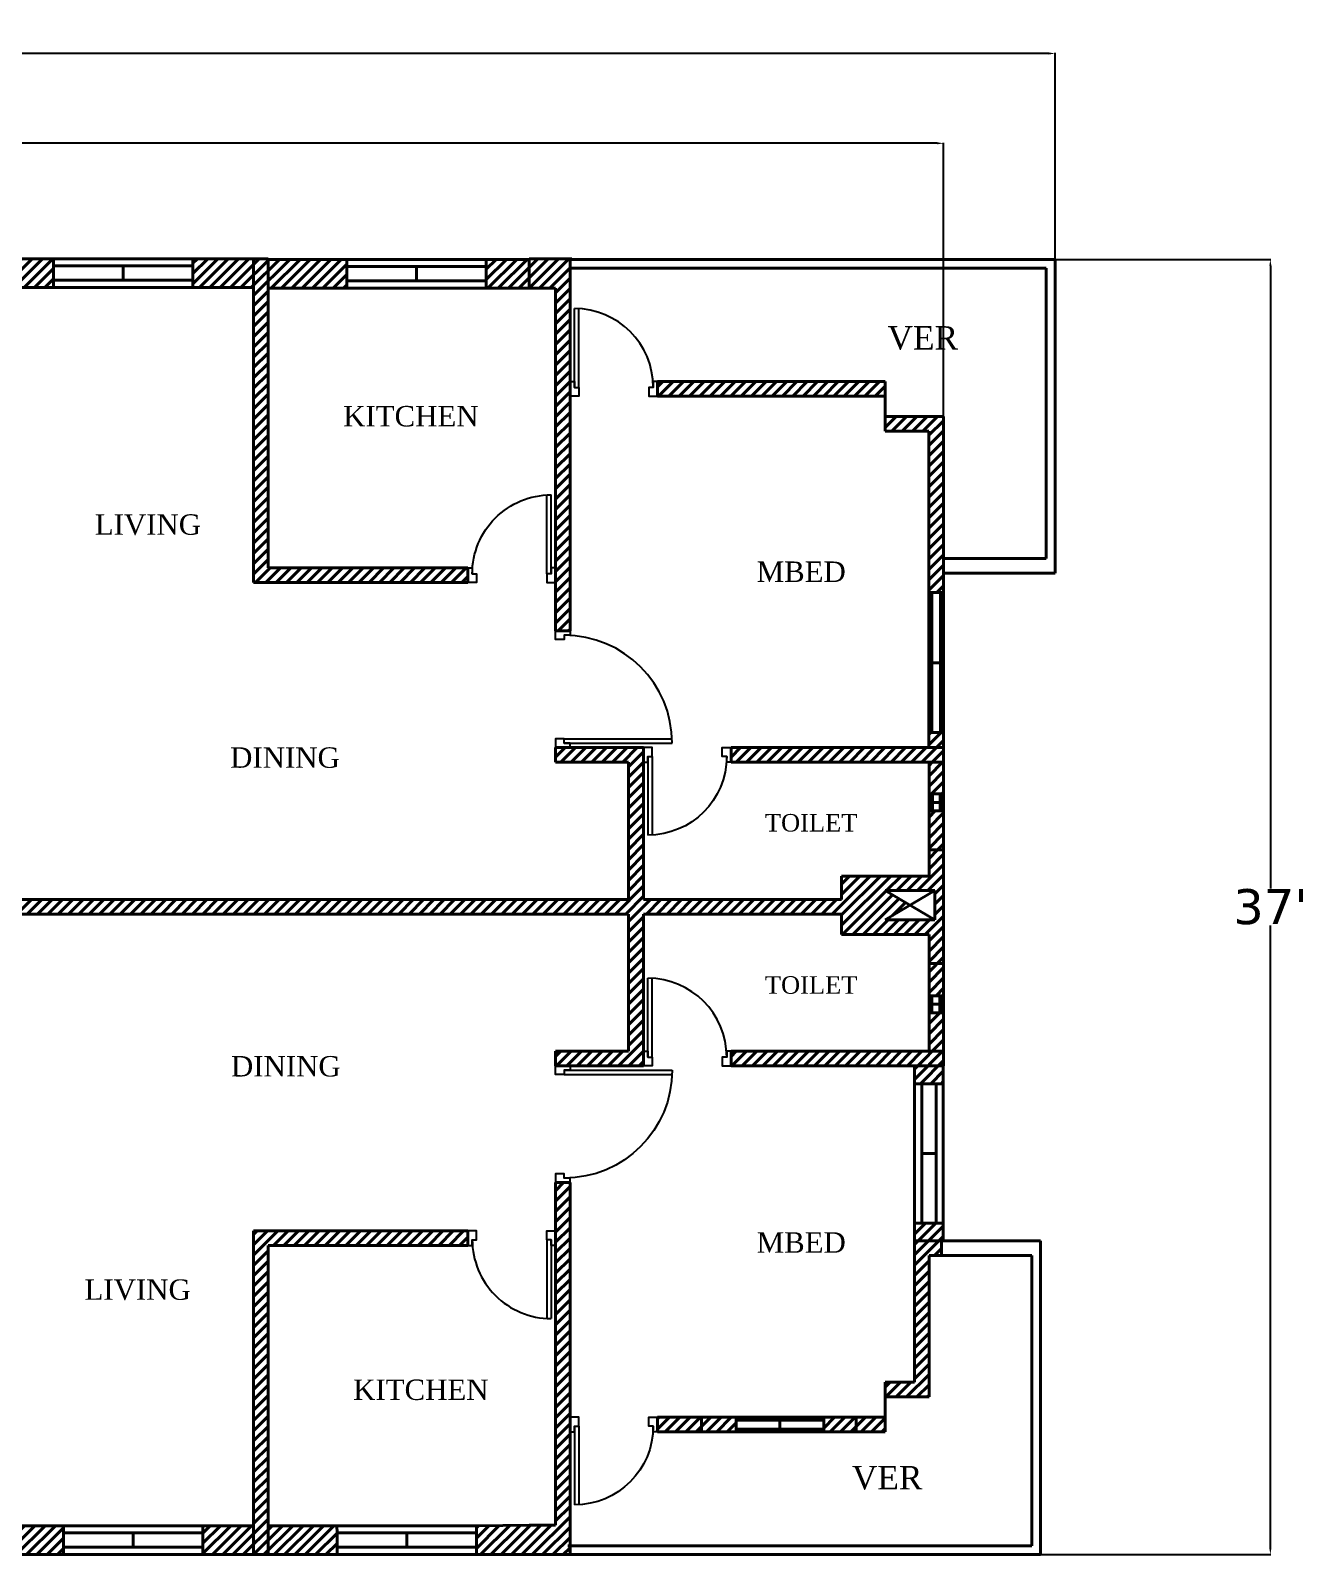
# Model space of a CAD drawing. Header units: inches. Extents: x 95 to 71413, y -8 to 51098.
# Drawn here: x 2095 to 2531, y 492 to 1014 of the extents above; entities that cross this region are included whole.
import ezdxf
from ezdxf.enums import TextEntityAlignment as Align

# ---------------------------------------------------------------- set-up
doc = ezdxf.new("R2010")
doc.units = ezdxf.units.IN
doc.header["$MEASUREMENT"] = 0
for name, color, linetype, lineweight in [('dim', 4, 'Continuous', 18), ('Hatch', 202, 'Continuous', 40), ('Text', 7, 'Continuous', 15), ('wall', 7, 'Continuous', 40), ('Window', 7, 'Continuous', 40)]:
    doc.layers.add(name, color=color, linetype=linetype, lineweight=lineweight)
doc.layers.add('door', color=114, linetype='Continuous')
doc.styles.add('SH-T2', font='times.ttf')
doc.styles.get("Standard").update_dxf_attribs({"font": 'verdana.ttf', "height": 12})
doc.dimstyles.get("Standard").update_dxf_attribs({"dimtxt": 0.18, "dimasz": 2.18, "dimexe": 0.18, "dimexo": 0.0625, "dimgap": 0.09, "dimtad": 0, "dimtih": 1, "dimtoh": 1, "dimdec": 0, "dimzin": 0, "dimdsep": 46, "dimlunit": 4, "dimtxsty": 'Standard', "dimcen": 0.09, "dimadec": 0, "dimazin": 0, "dimtfac": 1, "dimtdec": 0, "dimtofl": 0, "dimtmove": 0, "dimatfit": 3, "dimfxl": 0.18, "dimtolj": 1, "dimtzin": 0, "dimarcsym": 0})

# ---------------------------------------------------------------- blocks, each defined once
blk = doc.blocks.new('DOOR-40')
at = {"layer": 'door', "linetype": 'ByBlock'}
for p, q in [((-3, 38.5), (-40, 38.5)), ((-3, 37), (-39.97, 37))]:
    blk.add_line(p, q, dxfattribs=at)
for points in [[(0, 40), (-5, 40), (-5, 38.5), (-3, 38.5), (-3, 37), (0, 37)], [(0, 0), (-5, 0), (-5, 1.5), (-3, 1.5), (-3, 3), (0, 3)]]:
    blk.add_lwpolyline(points, close=True, dxfattribs=at)
blk.add_arc((-3, 38.5), 37, 180, 270, dxfattribs=at)
blk = doc.blocks.new('DOOR-30')
at = {"layer": 'door', "linetype": 'ByBlock'}
for p, q in [((3, 28.5), (30, 28.5)), ((3, 27), (29.96, 27))]:
    blk.add_line(p, q, dxfattribs=at)
for points in [[(0, 30), (5, 30), (5, 28.5), (3, 28.5), (3, 27), (0, 27)], [(0, 0), (5, 0), (5, 1.5), (3, 1.5), (3, 3), (0, 3)]]:
    blk.add_lwpolyline(points, close=True, dxfattribs=at)
blk.add_arc((3, 28.5), 27, 270, 0, dxfattribs=at)
blk = doc.blocks.new('*D84')
at = {"layer": 'Defpoints', "color": 0, "transparency": 16777216}
for p in [(1328.78, 1005.96), (2445.72, 935.4), (1328.78, 901.75)]:
    blk.add_point(p, dxfattribs=at)
at = {"layer": 'dim', "color": 0, "lineweight": -2, "transparency": 16777216}
for p, q in [((1328.78, 901.81), (1328.78, 1006.14)), ((1330.96, 1005.96), (1862.8, 1005.96)), ((2443.54, 1005.96), (1911.69, 1005.96)), ((2445.72, 935.46), (2445.72, 1006.14))]:
    blk.add_line(p, q, dxfattribs=at)
at = {"layer": 'dim', "color": 0, "transparency": 16777216}
for points in [[(1330.96, 1006.33), (1330.96, 1005.6), (1328.78, 1005.96)], [(2443.54, 1006.33), (2443.54, 1005.6), (2445.72, 1005.96)]]:
    blk.add_solid(points, dxfattribs=at)
at = {"layer": 'dim', "color": 0, "transparency": 16777216, "insert": (1887.25, 1005.96), "char_height": 12, "attachment_point": 5}
blk.add_mtext('\\A1;93\'-1"', dxfattribs=at)
blk = doc.blocks.new('*D85')
at = {"layer": 'Defpoints', "color": 0, "transparency": 16777216}
for p in [(2445.72, 935.4), (2440.78, 491.75), (2519.49, 491.75)]:
    blk.add_point(p, dxfattribs=at)
at = {"layer": 'dim', "color": 0, "lineweight": -2, "transparency": 16777216}
for p, q in [((2445.78, 935.4), (2519.67, 935.4)), ((2519.49, 933.22), (2519.49, 719.92)), ((2519.49, 493.93), (2519.49, 707.24)), ((2440.84, 491.75), (2519.67, 491.75))]:
    blk.add_line(p, q, dxfattribs=at)
at = {"layer": 'dim', "color": 0, "transparency": 16777216}
for points in [[(2519.13, 933.22), (2519.86, 933.22), (2519.49, 935.4)], [(2519.13, 493.93), (2519.86, 493.93), (2519.49, 491.75)]]:
    blk.add_solid(points, dxfattribs=at)
at = {"layer": 'dim', "color": 0, "transparency": 16777216, "insert": (2519.49, 713.58), "char_height": 12, "attachment_point": 5}
blk.add_mtext("\\A1;37'", dxfattribs=at)
blk = doc.blocks.new('*D87')
at = {"layer": 'Defpoints', "color": 0, "transparency": 16777216}
for p in [(2407.52, 975.19), (1364.78, 914.97), (2407.52, 881.59)]:
    blk.add_point(p, dxfattribs=at)
at = {"layer": 'dim', "color": 0, "lineweight": -2, "transparency": 16777216}
for p, q in [((1364.78, 915.04), (1364.78, 975.37)), ((1366.96, 975.19), (1856.49, 975.19)), ((2405.34, 975.19), (1915.81, 975.19)), ((2407.52, 881.65), (2407.52, 975.37))]:
    blk.add_line(p, q, dxfattribs=at)
at = {"layer": 'dim', "color": 0, "transparency": 16777216}
for points in [[(1366.96, 975.55), (1366.96, 974.82), (1364.78, 975.19)], [(2405.34, 975.55), (2405.34, 974.82), (2407.52, 975.19)]]:
    blk.add_solid(points, dxfattribs=at)
at = {"layer": 'dim', "color": 0, "transparency": 16777216, "insert": (1886.15, 975.19), "char_height": 12, "attachment_point": 5}
blk.add_mtext('\\A1;86\'-11"', dxfattribs=at)

msp = doc.modelspace()

# ---------------------------------------------------------------- hatches: boundary and pattern name
at = {"layer": 'Hatch'}
h = msp.add_hatch(dxfattribs=at)
h.set_pattern_fill('LINE', color=256, scale=20, angle=45, style=0)
h.paths.add_polyline_path([(2102.56, 935.64), (2086.78, 935.59), (2086.78, 925.79), (2102.57, 925.79), (2102.57, 928.26)])
h = msp.add_hatch(dxfattribs=at)
h.set_pattern_fill('LINE', color=256, scale=20, angle=45, style=0)
h.paths.add_polyline_path([(2176.13, 935.59), (2171.13, 935.59), (2171.13, 888.53), (2171.13, 873.53), (2171.13, 824.75), (2244.54, 824.75), (2244.54, 829.75), (2176.13, 829.75), (2176.13, 873.53), (2176.13, 888.53)])
h.paths.add_polyline_path([(2203.05, 933), (2203.04, 935.44), (2176.13, 935.44), (2176.13, 925.59), (2203.06, 925.59), (2203.05, 928.07)], flags=17)
h.paths.add_polyline_path([(2171.13, 935.59), (2150.33, 935.64), (2150.33, 925.79), (2171.13, 925.79)])
h.paths.add_polyline_path([(2265.54, 935.44), (2250.81, 935.44), (2250.81, 925.59), (2265.54, 925.59)])
h.paths.add_polyline_path([(2279.54, 935.59), (2265.54, 935.59), (2265.54, 925.59), (2274.54, 925.59), (2274.54, 808.17), (2279.54, 808.17)])
h.paths.add_polyline_path([(2377.54, 893.59), (2324.54, 893.59), (2324.54, 888.59), (2377.54, 888.59)])
h.paths.add_polyline_path([(2324.54, 893.59), (2309.54, 893.59), (2309.54, 888.59), (2324.54, 888.59)])
h.paths.add_polyline_path([(2387.54, 893.59), (2377.54, 893.59), (2377.54, 888.59), (2387.54, 888.59)])
h.paths.add_polyline_path([(2407.52, 881.59), (2402.54, 881.59), (2387.54, 881.59), (2387.54, 876.59), (2397.54, 876.59), (2402.52, 876.59), (2402.52, 821.31), (2407.27, 821.31), (2407.52, 821.31)])
h.paths.add_polyline_path([(2407.52, 773.3), (2406.56, 773.3), (2402.52, 773.3), (2402.52, 768.17), (2407.54, 768.17)])
h.paths.add_polyline_path([(2407.54, 768.17), (2334.71, 768.17), (2334.71, 763.17), (2407.54, 763.17)])
h = msp.add_hatch(dxfattribs=at)
h.set_pattern_fill('LINE', color=256, scale=20, angle=45, style=0)
h.paths.add_polyline_path([(2324.54, 538.75), (2309.54, 538.75), (2309.54, 533.75), (2324.54, 533.75)])
h.paths.add_polyline_path([(2336.47, 538.75), (2324.54, 538.75), (2324.54, 533.75), (2336.47, 533.75), (2336.47, 534.75)])
h.paths.add_polyline_path([(2377.54, 538.75), (2366.47, 538.75), (2366.47, 533.75), (2377.54, 533.75)])
h.paths.add_polyline_path([(2387.54, 538.75), (2377.54, 538.75), (2377.54, 533.75), (2387.54, 533.75)])
h.paths.add_polyline_path([(2402.54, 594.17), (2406.78, 594.17), (2406.78, 599.17), (2397.54, 599.17), (2397.54, 550.75), (2387.54, 550.75), (2387.54, 545.75), (2402.54, 545.75)])
h.paths.add_polyline_path([(2407.39, 605.26), (2397.54, 605.26), (2397.54, 599.17), (2407.39, 599.17)])
h.paths.add_polyline_path([(2407.39, 659.17), (2397.54, 659.17), (2397.54, 653.02), (2400.02, 653.02), (2407.39, 653.03)])
h.paths.add_polyline_path([(2407.54, 664.17), (2334.71, 664.17), (2334.71, 659.17), (2407.54, 659.17)])
h.paths.add_polyline_path([(2407.54, 694.17), (2402.54, 694.17), (2402.54, 683.16), (2403.54, 683.16), (2407.26, 683.16), (2407.26, 682.94), (2407.26, 677.36), (2402.54, 677.36), (2402.54, 664.17), (2407.54, 664.17)], flags=17)
h.paths.add_polyline_path([(2304.71, 664.17), (2304.71, 711.17), (2372.54, 711.17), (2372.54, 709.17), (2372.54, 704.17), (2402.54, 704.17), (2402.54, 694.17), (2407.54, 694.17), (2407.54, 733.17), (2402.54, 733.17), (2402.54, 724.17), (2372.54, 724.17), (2372.54, 719.17), (2372.54, 716.17), (2304.71, 716.17), (2304.71, 768.17), (2274.54, 768.17), (2274.54, 763.17), (2299.54, 763.17), (2299.54, 716.17), (2181.13, 716.17), (2166.13, 716.17), (2004.78, 716.17), (2004.78, 711.17), (2009.78, 711.17), (2166.13, 711.17), (2181.13, 711.17), (2299.54, 711.17), (2299.54, 664.17), (2274.54, 664.17), (2274.54, 659.17), (2304.71, 659.17)])
h.paths.add_polyline_path([(2387.54, 709.17), (2396.04, 714.17), (2387.54, 719.17), (2404.54, 719.17), (2404.54, 709.17)], flags=16)
h.paths.add_polyline_path([(2279.54, 619.17), (2274.54, 619.17), (2274.54, 501.75), (2265.54, 501.75), (2247.46, 501.6), (2247.46, 491.75), (2265.54, 491.75), (2279.54, 491.75)])
h.paths.add_polyline_path([(2244.54, 602.59), (2171.13, 602.59), (2171.13, 553.81), (2171.13, 538.81), (2171.13, 491.75), (2176.13, 491.75), (2176.13, 538.81), (2176.13, 553.81), (2176.13, 597.59), (2244.54, 597.59)])
h.paths.add_polyline_path([(2199.7, 499.16), (2199.69, 501.6), (2176.13, 501.6), (2176.13, 491.75), (2199.71, 491.75), (2199.71, 494.23)], flags=17)
h.paths.add_polyline_path([(2171.13, 501.6), (2153.75, 501.6), (2153.75, 491.75), (2171.13, 491.75)])
h.paths.add_polyline_path([(2105.99, 501.6), (2086.78, 501.6), (2086.78, 491.75), (2106, 491.75), (2106, 494.23)])
h.paths.add_polyline_path([(2086.78, 518.75), (2081.78, 518.75), (2070.78, 518.75), (2070.78, 496.75), (2011.78, 496.75), (2011.78, 491.75), (2086.78, 491.75)])
h.paths.add_polyline_path([(2073.78, 496.75), (2073.78, 515.75), (2081.78, 515.75), (2081.78, 496.75)], flags=16)
h.paths.add_polyline_path([(2016.78, 516.75), (2011.78, 516.75), (2011.78, 511.81), (2012.78, 511.81), (2016.5, 511.81), (2016.5, 511.6), (2016.5, 506.01), (2011.78, 506.01), (2011.78, 496.75), (2016.78, 496.75)], flags=17)
h.paths.add_polyline_path([(2016.78, 548.75), (2086.78, 548.75), (2086.78, 553.75), (2059.78, 553.75), (2059.78, 619.17), (2054.78, 619.17), (2054.78, 553.75), (2011.78, 553.75), (2011.78, 521.75), (2006.78, 521.75), (2006.78, 516.75), (2016.78, 516.75)])
h = msp.add_hatch(dxfattribs=at)
h.set_pattern_fill('LINE', color=256, scale=20, angle=45, style=0)
h.paths.add_polyline_path([(2407.54, 763.17), (2402.54, 763.17), (2402.54, 733.17), (2407.54, 733.17)])
h.paths.add_polyline_path([(2402.68, 746.51), (2402.68, 752.31), (2403.68, 752.31), (2407.4, 752.31), (2407.4, 752.1), (2407.4, 746.51)], flags=16)

# ---------------------------------------------------------------- linework, layer by layer
at = {"layer": 'wall'}
for p, q in [((2171.13, 888.53), (2171.13, 935.59)), ((2171.13, 935.59), (2176.13, 935.59)), ((2176.13, 888.53), (2176.13, 935.59)), ((2279.54, 935.59), (2265.54, 935.59)), ((2265.54, 925.59), (2265.54, 935.59)), ((2279.54, 935.59), (2279.54, 808.17)), ((2274.54, 925.59), (2265.54, 925.59)), ((2274.54, 925.59), (2274.54, 808.17)), ((2279.54, 893.59), (2279.54, 893.59)), ((2309.54, 893.59), (2309.54, 888.59)), ((2309.54, 893.59), (2324.54, 893.59)), ((2324.54, 893.59), (2377.54, 893.59)), ((2377.54, 893.59), (2387.54, 893.59)), ((2387.54, 888.59), (2387.54, 893.59)), ((2309.54, 888.59), (2324.54, 888.59)), ((2324.54, 888.59), (2377.54, 888.59)), ((2377.54, 888.59), (2387.54, 888.59)), ((2387.54, 881.59), (2402.54, 881.59)), ((2171.13, 824.75), (2171.13, 873.53)), ((2176.13, 829.75), (2176.13, 873.53)), ((2387.54, 876.59), (2397.54, 876.59)), ((2244.54, 829.75), (2176.13, 829.75)), ((2244.54, 829.75), (2244.54, 824.75)), ((2244.54, 824.75), (2171.13, 824.75)), ((2279.54, 808.17), (2274.54, 808.17)), ((2274.54, 768.17), (2274.54, 763.17)), ((2304.71, 768.17), (2274.54, 768.17)), ((2304.71, 768.17), (2304.71, 716.17)), ((2407.54, 768.17), (2334.71, 768.17)), ((2334.71, 763.17), (2334.71, 768.17)), ((2407.54, 768.17), (2407.54, 763.17)), ((2299.54, 763.17), (2274.54, 763.17)), ((2299.54, 763.17), (2299.54, 716.17)), ((2407.54, 763.17), (2334.71, 763.17)), ((2402.54, 733.17), (2402.54, 763.17)), ((2407.54, 733.17), (2407.54, 763.17)), ((2402.54, 724.17), (2402.54, 733.17)), ((2407.54, 733.17), (2402.54, 733.17)), ((2407.54, 694.17), (2407.54, 733.17)), ((2372.54, 724.17), (2402.54, 724.17)), ((2372.54, 719.17), (2372.54, 724.17)), ((2004.78, 716.17), (2166.13, 716.17)), ((2166.13, 716.17), (2181.13, 716.17)), ((2299.54, 716.17), (2181.13, 716.17)), ((2372.54, 716.17), (2304.71, 716.17)), ((2372.54, 716.17), (2372.54, 719.17)), ((2387.54, 719.17), (2404.54, 719.17)), ((2387.54, 719.17), (2387.54, 719.17)), ((2387.54, 709.17), (2404.54, 719.17)), ((2404.54, 709.17), (2387.54, 719.17)), ((2404.54, 709.17), (2404.54, 719.17)), ((2004.78, 711.17), (2166.13, 711.17)), ((2166.13, 711.17), (2181.13, 711.17)), ((2299.54, 711.17), (2181.13, 711.17)), ((2299.54, 664.17), (2299.54, 711.17)), ((2372.54, 711.17), (2304.71, 711.17)), ((2304.71, 659.17), (2304.71, 711.17)), ((2372.54, 709.17), (2372.54, 711.17)), ((2372.54, 709.17), (2372.54, 704.17)), ((2387.54, 709.17), (2404.54, 709.17)), ((2372.54, 704.17), (2402.54, 704.17)), ((2402.54, 694.17), (2402.54, 704.17)), ((2407.54, 694.17), (2402.54, 694.17)), ((2402.54, 694.17), (2402.54, 664.17)), ((2407.54, 694.17), (2407.54, 664.17)), ((2274.54, 659.17), (2274.54, 664.17)), ((2299.54, 664.17), (2274.54, 664.17)), ((2407.54, 664.17), (2334.71, 664.17)), ((2334.71, 664.17), (2334.71, 659.17)), ((2407.54, 659.17), (2407.54, 664.17)), ((2304.71, 659.17), (2274.54, 659.17)), ((2407.54, 659.17), (2334.71, 659.17)), ((2274.54, 501.75), (2274.54, 619.17)), ((2279.54, 619.17), (2274.54, 619.17)), ((2279.54, 491.75), (2279.54, 619.17)), ((2244.54, 602.59), (2171.13, 602.59)), ((2171.13, 602.59), (2171.13, 553.81)), ((2244.54, 597.59), (2244.54, 602.59)), ((2244.54, 597.59), (2176.13, 597.59)), ((2176.13, 597.59), (2176.13, 553.81)), ((2397.54, 599.17), (2407.54, 599.17)), ((2397.54, 550.75), (2397.54, 599.17)), ((2406.78, 599.17), (2406.78, 594.17)), ((2402.54, 594.17), (2407.54, 594.17)), ((2402.54, 545.75), (2402.54, 594.17)), ((2387.54, 550.75), (2397.54, 550.75)), ((2387.54, 545.75), (2402.54, 545.75)), ((2171.13, 538.81), (2171.13, 491.75)), ((2176.13, 538.81), (2176.13, 491.75)), ((2309.54, 533.75), (2309.54, 538.75)), ((2309.54, 538.75), (2324.54, 538.75)), ((2324.54, 538.75), (2324.54, 533.75)), ((2324.54, 538.75), (2377.54, 538.75)), ((2377.54, 538.75), (2387.54, 538.75)), ((2377.54, 538.75), (2377.54, 533.75)), ((2387.54, 538.75), (2387.54, 533.75)), ((2279.54, 533.75), (2279.54, 533.75)), ((2309.54, 533.75), (2324.54, 533.75)), ((2324.54, 533.75), (2377.54, 533.75)), ((2377.54, 533.75), (2387.54, 533.75)), ((2274.54, 501.75), (2265.54, 501.75)), ((2086.78, 491.75), (2171.13, 491.75)), ((2171.13, 491.75), (2176.13, 491.75)), ((2279.54, 491.75), (2265.54, 491.75))]:
    msp.add_line(p, q, dxfattribs=at)
at = {"layer": 'wall', "color": 1}
for p, q in [((2280.12, 935.59), (2279.54, 935.59)), ((2280.12, 935.4), (2280.12, 935.59)), ((2284.48, 935.4), (2280.12, 935.4)), ((2445.72, 935.4), (2284.48, 935.4)), ((2445.72, 935.4), (2445.72, 827.98)), ((2283.72, 932.4), (2279.54, 932.4)), ((2442.72, 932.4), (2283.72, 932.4)), ((2442.72, 832.98), (2442.72, 932.4)), ((2412.48, 832.98), (2407.52, 832.98)), ((2412.48, 832.98), (2442.72, 832.98)), ((2412.48, 827.98), (2407.52, 827.98)), ((2412.48, 827.98), (2445.72, 827.98)), ((2406.78, 599.17), (2440.78, 599.17)), ((2440.78, 491.75), (2440.78, 599.17)), ((2406.78, 594.17), (2437.78, 594.17)), ((2437.78, 494.75), (2437.78, 594.17)), ((2437.78, 494.75), (2278.78, 494.75)), ((2440.78, 491.75), (2279.54, 491.75))]:
    msp.add_line(p, q, dxfattribs=at)
at = {"layer": 'wall', "color": 0}
for p, q in [((2102.57, 925.79), (2086.78, 925.79)), ((2150.33, 925.79), (2171.13, 925.79)), ((2171.13, 888.53), (2171.13, 873.53)), ((2176.13, 873.53), (2176.13, 888.53)), ((2387.54, 876.59), (2387.54, 888.59)), ((2407.52, 881.59), (2402.54, 881.59)), ((2407.52, 821.31), (2407.52, 881.59)), ((2402.52, 876.59), (2397.54, 876.59)), ((2402.52, 821.31), (2402.52, 876.59)), ((2402.52, 773.18), (2402.52, 768.17)), ((2407.54, 768.17), (2407.52, 773.18)), ((2171.13, 538.81), (2171.13, 553.81)), ((2176.13, 538.81), (2176.13, 553.81)), ((2387.54, 538.75), (2387.54, 550.75)), ((2105.99, 501.6), (2086.78, 501.6)), ((2153.75, 501.6), (2171.13, 501.6))]:
    msp.add_line(p, q, dxfattribs=at)
at = {"layer": 'Window'}
for p, q in [((2102.56, 935.64), (2086.78, 935.59)), ((2150.33, 935.64), (2171.13, 935.59)), ((2203.04, 935.44), (2176.13, 935.44)), ((2250.81, 935.44), (2265.54, 935.44)), ((2203.06, 925.59), (2176.13, 925.59)), ((2250.81, 925.59), (2265.54, 925.59)), ((2397.54, 653.02), (2397.54, 659.17)), ((2407.39, 653.03), (2407.39, 659.17)), ((2397.54, 605.26), (2397.54, 599.17)), ((2407.39, 605.26), (2407.39, 599.17)), ((2199.7, 501.6), (2176.13, 501.6)), ((2247.46, 501.6), (2265.54, 501.75)), ((2199.71, 491.75), (2176.13, 491.75)), ((2247.46, 491.75), (2265.54, 491.75))]:
    msp.add_line(p, q, dxfattribs=at)
at = {"layer": 'Window', "color": 2}
for p, q in [((2102.56, 935.64), (2150.33, 935.64)), ((2102.57, 925.79), (2102.56, 935.64)), ((2102.56, 935.64), (2102.56, 933.2)), ((2150.33, 935.64), (2150.33, 925.79)), ((2203.04, 935.44), (2250.81, 935.44)), ((2203.04, 935.44), (2203.05, 933)), ((2250.81, 935.44), (2250.81, 925.59)), ((2102.56, 933.2), (2150.33, 933.2)), ((2126.44, 933.2), (2126.44, 928.26)), ((2203.05, 933), (2250.81, 933)), ((2203.05, 928.07), (2203.05, 933)), ((2226.93, 933), (2226.93, 928.07)), ((2102.57, 925.79), (2102.57, 928.26)), ((2102.57, 928.26), (2150.33, 928.26)), ((2150.33, 925.79), (2102.57, 925.79)), ((2203.06, 925.59), (2203.05, 928.07)), ((2203.05, 928.07), (2250.81, 928.07)), ((2250.81, 925.59), (2203.06, 925.59)), ((2402.52, 773.18), (2402.52, 821.31)), ((2402.52, 821.31), (2407.27, 821.31)), ((2403.52, 773.18), (2403.52, 821.31)), ((2406.52, 773.18), (2406.52, 821.31)), ((2407.52, 821.31), (2407.27, 821.31)), ((2407.52, 773.18), (2407.52, 821.31)), ((2403.52, 797.25), (2406.52, 797.25)), ((2402.56, 773.3), (2407.56, 773.3)), ((2402.56, 773.3), (2403.56, 773.3)), ((2407.56, 773.3), (2406.56, 773.3)), ((2402.68, 746.51), (2402.68, 752.31)), ((2402.68, 752.31), (2407.4, 752.31)), ((2402.68, 752.31), (2403.68, 752.31)), ((2403.68, 752.31), (2403.68, 746.51)), ((2407.4, 752.31), (2406.4, 752.31)), ((2406.4, 752.31), (2406.4, 746.51)), ((2407.4, 752.1), (2407.4, 752.31)), ((2407.4, 752.1), (2407.4, 746.51)), ((2406.4, 749.41), (2403.68, 749.41)), ((2407.4, 746.51), (2402.68, 746.51)), ((2402.54, 677.36), (2402.54, 683.16)), ((2402.54, 683.16), (2407.26, 683.16)), ((2402.54, 683.16), (2403.54, 683.16)), ((2403.54, 683.16), (2403.54, 677.36)), ((2406.26, 680.26), (2403.54, 680.26)), ((2407.26, 683.16), (2406.26, 683.16)), ((2406.26, 683.16), (2406.26, 677.36)), ((2407.26, 682.94), (2407.26, 683.16)), ((2407.26, 682.94), (2407.26, 677.36)), ((2407.26, 677.36), (2402.54, 677.36)), ((2397.54, 653.02), (2407.39, 653.03)), ((2397.54, 605.26), (2397.54, 653.02)), ((2397.54, 653.02), (2400.02, 653.02)), ((2400.02, 653.02), (2400.02, 605.26)), ((2407.39, 653.03), (2404.95, 653.03)), ((2404.95, 653.03), (2404.95, 605.26)), ((2407.39, 653.03), (2407.39, 605.26)), ((2404.95, 629.15), (2400.02, 629.15)), ((2407.39, 605.26), (2397.54, 605.26)), ((2336.47, 538.75), (2366.47, 538.75)), ((2336.47, 533.75), (2336.47, 538.75)), ((2336.47, 538.75), (2336.47, 537.75)), ((2336.47, 537.75), (2366.47, 537.75)), ((2351.47, 537.75), (2351.47, 534.75)), ((2366.47, 538.75), (2366.47, 533.75)), ((2336.47, 533.75), (2336.47, 534.75)), ((2336.47, 534.75), (2366.47, 534.75)), ((2366.47, 533.75), (2336.47, 533.75)), ((2105.99, 501.6), (2153.75, 501.6)), ((2106, 491.75), (2105.99, 501.6)), ((2105.99, 501.6), (2105.99, 499.16)), ((2153.75, 501.6), (2153.75, 491.75)), ((2199.69, 501.6), (2247.46, 501.6)), ((2199.69, 501.6), (2199.7, 499.16)), ((2247.46, 501.6), (2247.46, 491.75)), ((2105.99, 499.16), (2153.75, 499.16)), ((2129.87, 499.16), (2129.87, 494.23)), ((2199.7, 499.16), (2247.46, 499.16)), ((2199.71, 494.23), (2199.7, 499.16)), ((2223.58, 499.16), (2223.58, 494.23)), ((2106, 491.75), (2106, 494.23)), ((2106, 494.23), (2153.75, 494.23)), ((2153.75, 491.75), (2106, 491.75)), ((2199.71, 491.75), (2199.71, 494.23)), ((2199.71, 494.23), (2247.46, 494.23)), ((2247.46, 491.75), (2199.71, 491.75))]:
    msp.add_line(p, q, dxfattribs=at)

# ---------------------------------------------------------------- block references
at = {"layer": 'door', "linetype": 'ByBlock'}
for name, p, rotation in [('DOOR-30', (2309.54, 888.59), 90), ('DOOR-40', (2274.54, 808.17), 180), ('DOOR-30', (2334.71, 659.17), 90), ('DOOR-30', (2244.54, 602.59), 270)]:
    msp.add_blockref(name, p, dxfattribs=dict(at, rotation=rotation))
at = {"layer": 'door', "linetype": 'ByBlock', "xscale": -1}
for p, rotation in [((2244.54, 824.75), 270), ((2334.71, 768.17), 90), ((2309.54, 538.75), 90)]:
    msp.add_blockref('DOOR-30', p, dxfattribs=dict(at, rotation=rotation))
msp.add_blockref('DOOR-40', (2274.54, 619.17), dxfattribs=at)

# ---------------------------------------------------------------- texts
at = {"layer": 'Text', "style": 'SH-T2'}
for s, height, p in [('VER', 8, (2400.4, 908.55)), ('KITCHEN', 7, (2225, 881.71)), ('LIVING', 7, (2134.91, 844.59)), ('MBED', 7, (2358.76, 828.43)), ('DINING', 7, (2181.87, 764.76)), ('TOILET', 6, (2362.15, 742.43)), ('TOILET', 6, (2362.15, 686.86)), ('DINING', 7, (2182.17, 659.01)), ('MBED', 7, (2358.76, 598.64)), ('LIVING', 7, (2131.39, 582.5)), ('KITCHEN', 7, (2228.42, 548.2)), ('VER', 8, (2388.19, 518.08))]:
    msp.add_text(s, height=height, dxfattribs=at).set_placement(p, align=Align.MIDDLE_CENTER)

# ---------------------------------------------------------------- dimensions: what is measured, and where the dimension line sits
at = {"layer": 'dim'}
for base, p1, p2, picture, middle in [((1328.78, 1005.96), (2445.72, 935.4), (1328.78, 901.75), '*D84', (1887.25, 1005.96)), ((2407.52, 975.19), (1364.78, 914.97), (2407.52, 881.59), '*D87', (1886.15, 975.19))]:
    dim = msp.add_linear_dim(base=base, p1=p1, p2=p2, dimstyle='Standard', dxfattribs=at)
    dim.commit()
    dim.dimension.update_dxf_attribs({"geometry": picture, "text_midpoint": middle})
dim = msp.add_linear_dim(base=(2519.49, 491.75), p1=(2445.72, 935.4), p2=(2440.78, 491.75), angle=90, dimstyle='Standard', dxfattribs=at)
dim.commit()
dim.dimension.update_dxf_attribs({"geometry": '*D85', "text_midpoint": (2519.49, 713.58)})

doc.saveas('drawing.dxf')
